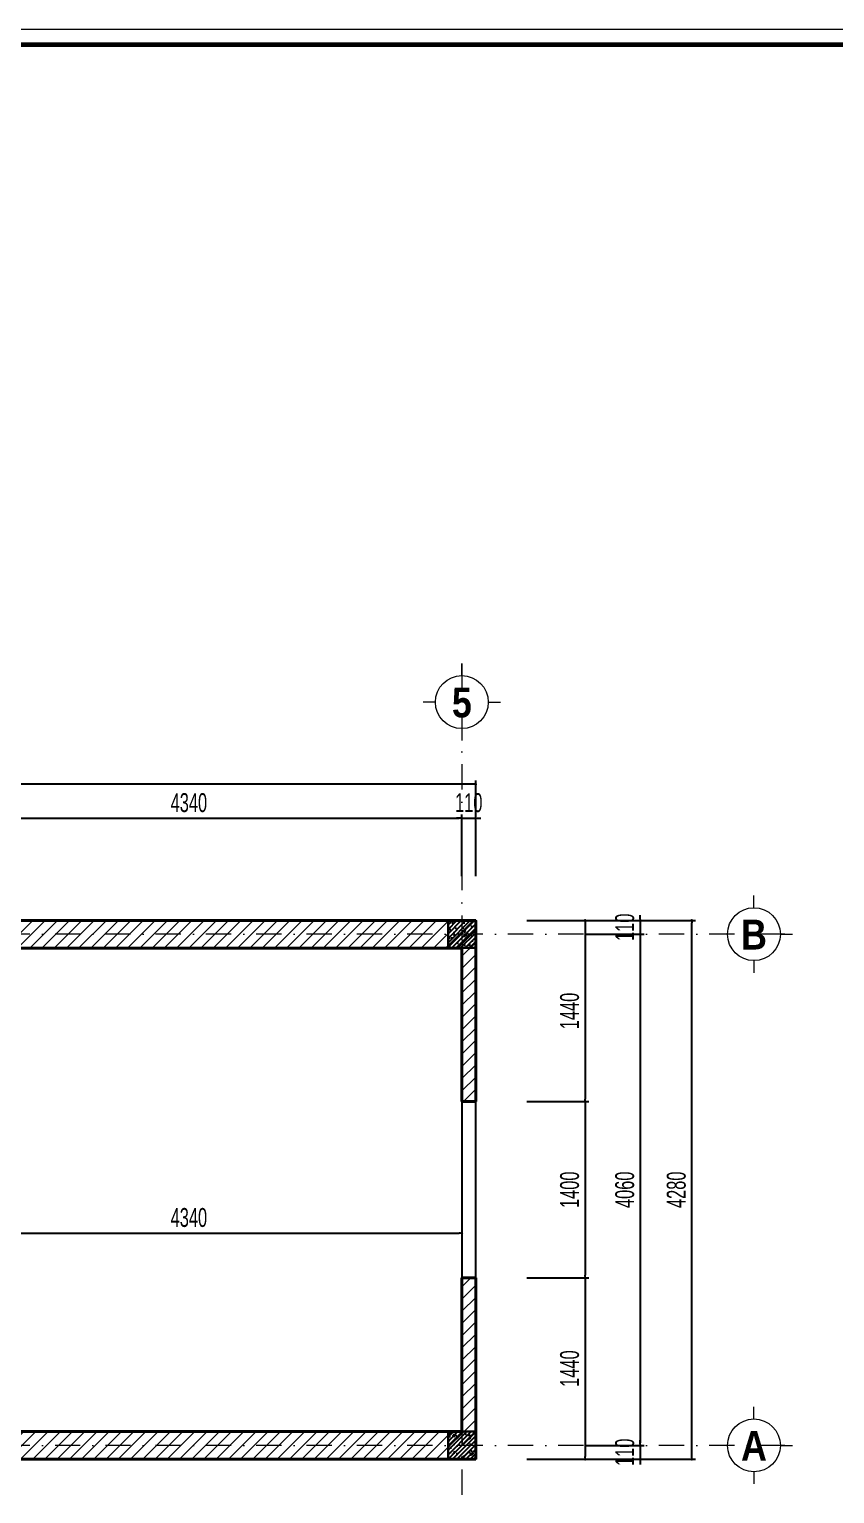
# Model space of a CAD drawing. Header units: millimetres. Extents: x 2565303 to 2664360, y -865723 to -262051.
# Drawn here: x 2645822 to 2652225, y -507460 to -495829 of the extents above; entities that cross this region are included whole.
import ezdxf
from ezdxf.enums import TextEntityAlignment as Align

# ---------------------------------------------------------------- set-up
doc = ezdxf.new("R2010")
doc.units = ezdxf.units.MM
doc.header["$LTSCALE"] = 10
doc.header["$MEASUREMENT"] = 0
doc.linetypes.add('DASHDOT', pattern=[1, 0.5, -0.25, 0, -0.25])
doc.layers.get('0').update_dxf_attribs({"linetype": 'CONTINUOUS'})
doc.layers.get('DEFPOINTS').update_dxf_attribs({"color": 10, "linetype": 'CONTINUOUS'})
for name, color, linetype in [('- Hach vl', 9, 'CONTINUOUS'), ('Khungten_LCDI', 7, 'CONTINUOUS'), ('M3', 3, 'CONTINUOUS')]:
    doc.layers.add(name, color=color, linetype=linetype)
for name, color, linetype, lineweight in [('- Nội Thất', 83, 'CONTINUOUS', 25), ('-thay1', 7, 'CONTINUOUS', 18), ('-Tường', 4, 'CONTINUOUS', 35), ('LC Dim', 8, 'CONTINUOUS', 13), ('LC Hatch', 252, 'CONTINUOUS', 5), ('LC ISO', 153, 'CONTINUOUS', 13), ('LC Net dam 1', 30, 'CONTINUOUS', 30), ('LC Net dam2', 6, 'CONTINUOUS', 40), ('LC Net manh', 250, 'CONTINUOUS', 5), ('LC Net truc', 134, 'DASHDOT', 5), ('LC Text1', 20, 'CONTINUOUS', 13)]:
    doc.layers.add(name, color=color, linetype=linetype, lineweight=lineweight)
doc.styles.add('HOATBIF', font='hoatbif.shx', dxfattribs={"width": 0.65})
doc.styles.add('Khungten', font='', dxfattribs={"width": 0.9, "height": 5000})
doc.styles.add('LC 1', font='')
doc.styles.add('Title', font='', dxfattribs={"width": 0.8})
doc.styles.get('Khungten').set_extended_font_data('.VnAvantH')
doc.styles.get('LC 1').set_extended_font_data('.VnAvantH', bold=True)
doc.styles.get('Title').set_extended_font_data('.VnBlackH')
doc.dimstyles.new('1-100 (1-60)', dxfattribs={"dimscale": 60, "dimtxt": 2.5, "dimasz": 0.35, "dimexe": 0.5, "dimexo": 0, "dimgap": 0.8, "dimtad": 1, "dimdec": 0, "dimzin": 0, "dimdsep": 46, "dimtxsty": 'HOATBIF', "dimblk1": 'DOT', "dimblk2": 'DOT', "dimsah": 1, "dimcen": -1, "dimdle": 1, "dimclrd": 256, "dimclre": 256, "dimclrt": 4, "dimadec": 3, "dimazin": 2, "dimtfac": 0.333333, "dimtdec": 0, "dimtix": 1, "dimtmove": 2, "dimatfit": 3, "dimldrblk": 'DOT', "dimfxl": 1, "dimtvp": 0.833333, "dimtolj": 1, "dimtzin": 0, "dimarcsym": 0})

# ---------------------------------------------------------------- blocks, each defined once
blk = doc.blocks.new('DOT')
at = {"layer": 'M3', "color": 0, "linetype": 'ByBlock'}
blk.add_line((-0.5, 0), (-1, 0), dxfattribs=at)
at = {"layer": 'M3', "color": 0, "linetype": 'ByBlock', "const_width": 0.5}
blk.add_lwpolyline([(-0.25, 0, 1), (0.25, 0, 1)], format="xyb", close=True, dxfattribs=at)
blk = doc.blocks.new('*D370')
at = {"layer": 'DEFPOINTS', "color": 0, "transparency": 16777216}
for p in [(2649261, -502095), (2644921, -502555), (2649261, -502555)]:
    blk.add_point(p, dxfattribs=at)
at = {"layer": 'LC Dim', "lineweight": -2, "transparency": 16777216}
for p, q in [((2644921, -502555), (2644921, -502065)), ((2644942, -502095), (2649240, -502095)), ((2649261, -502555), (2649261, -502065))]:
    blk.add_line(p, q, dxfattribs=at)
at = {"layer": 'LC Dim', "lineweight": -2, "transparency": 16777216, "xscale": 21, "yscale": 21, "zscale": 21, "rotation": 180}
blk.add_blockref('DOT', (2644921, -502095), dxfattribs=at)
at = {"layer": 'LC Dim', "lineweight": -2, "transparency": 16777216, "xscale": 21, "yscale": 21, "zscale": 21}
blk.add_blockref('DOT', (2649261, -502095), dxfattribs=at)
at = {"layer": 'LC Dim', "color": 4, "transparency": 16777216, "insert": (2647091, -501972), "char_height": 150, "attachment_point": 5, "style": 'HOATBIF'}
blk.add_mtext('\\A1;4340', dxfattribs=at)
blk = doc.blocks.new('*D371')
at = {"layer": 'DEFPOINTS', "color": 0, "transparency": 16777216}
for p in [(2649371, -502095), (2649261, -502555), (2649371, -502555)]:
    blk.add_point(p, dxfattribs=at)
at = {"layer": 'LC Dim', "lineweight": -2, "transparency": 16777216}
for p, q in [((2649240, -502095), (2649219, -502095)), ((2649261, -502555), (2649261, -502065)), ((2649261, -502095), (2649371, -502095)), ((2649371, -502555), (2649371, -502065)), ((2649392, -502095), (2649413, -502095))]:
    blk.add_line(p, q, dxfattribs=at)
at = {"layer": 'LC Dim', "lineweight": -2, "transparency": 16777216, "xscale": 21, "yscale": 21, "zscale": 21}
blk.add_blockref('DOT', (2649261, -502095), dxfattribs=at)
at = {"layer": 'LC Dim', "lineweight": -2, "transparency": 16777216, "xscale": 21, "yscale": 21, "zscale": 21, "rotation": 180}
blk.add_blockref('DOT', (2649371, -502095), dxfattribs=at)
at = {"layer": 'LC Dim', "color": 4, "transparency": 16777216, "insert": (2649316, -501972), "char_height": 150, "attachment_point": 5, "style": 'HOATBIF'}
blk.add_mtext('\\A1;110', dxfattribs=at)
blk = doc.blocks.new('*D372')
at = {"layer": 'DEFPOINTS', "color": 0, "transparency": 16777216}
for p in [(2634471, -501825), (2634471, -502555), (2649371, -502555)]:
    blk.add_point(p, dxfattribs=at)
at = {"layer": 'LC Dim', "lineweight": -2, "transparency": 16777216}
for p, q in [((2634471, -502555), (2634471, -501795)), ((2649350, -501825), (2634492, -501825)), ((2649371, -502555), (2649371, -501795))]:
    blk.add_line(p, q, dxfattribs=at)
at = {"layer": 'LC Dim', "lineweight": -2, "transparency": 16777216, "xscale": 21, "yscale": 21, "zscale": 21, "rotation": 180}
blk.add_blockref('DOT', (2634471, -501825), dxfattribs=at)
at = {"layer": 'LC Dim', "lineweight": -2, "transparency": 16777216, "xscale": 21, "yscale": 21, "zscale": 21}
blk.add_blockref('DOT', (2649371, -501825), dxfattribs=at)
at = {"layer": 'LC Dim', "color": 4, "transparency": 16777216, "insert": (2642291, -501702), "char_height": 150, "attachment_point": 5, "style": 'HOATBIF'}
blk.add_mtext('\\A1;14900', dxfattribs=at)
blk = doc.blocks.new('*D384')
at = {"layer": 'DEFPOINTS', "color": 0, "transparency": 16777216}
for p in [(2650241, -502906), (2650241, -503016), (2650679, -503016)]:
    blk.add_point(p, dxfattribs=at)
at = {"layer": 'LC Dim', "lineweight": -2, "transparency": 16777216}
for p, q in [((2650241, -502906), (2650709, -502906)), ((2650679, -502885), (2650679, -502864)), ((2650679, -502906), (2650679, -503016)), ((2650241, -503016), (2650709, -503016)), ((2650679, -503037), (2650679, -503058))]:
    blk.add_line(p, q, dxfattribs=at)
at = {"layer": 'LC Dim', "lineweight": -2, "transparency": 16777216, "xscale": 21, "yscale": 21, "zscale": 21}
for p, rotation in [((2650679, -502906), 270), ((2650679, -503016), 90)]:
    blk.add_blockref('DOT', p, dxfattribs=dict(at, rotation=rotation))
at = {"layer": 'LC Dim', "color": 4, "transparency": 16777216, "insert": (2650556, -502961), "char_height": 150, "attachment_point": 5, "rotation": 90, "style": 'HOATBIF'}
blk.add_mtext('\\A1;110', dxfattribs=at)
blk = doc.blocks.new('*D385')
at = {"layer": 'DEFPOINTS', "color": 0, "transparency": 16777216}
for p in [(2650241, -503016), (2650241, -507076), (2650679, -507076)]:
    blk.add_point(p, dxfattribs=at)
at = {"layer": 'LC Dim', "lineweight": -2, "transparency": 16777216}
for p, q in [((2650241, -503016), (2650709, -503016)), ((2650679, -503037), (2650679, -507055)), ((2650241, -507076), (2650709, -507076))]:
    blk.add_line(p, q, dxfattribs=at)
at = {"layer": 'LC Dim', "lineweight": -2, "transparency": 16777216, "xscale": 21, "yscale": 21, "zscale": 21}
for p, rotation in [((2650679, -503016), 90), ((2650679, -507076), 270)]:
    blk.add_blockref('DOT', p, dxfattribs=dict(at, rotation=rotation))
at = {"layer": 'LC Dim', "color": 4, "transparency": 16777216, "insert": (2650556, -505046), "char_height": 150, "attachment_point": 5, "rotation": 90, "style": 'HOATBIF'}
blk.add_mtext('\\A1;4060', dxfattribs=at)
blk = doc.blocks.new('*D386')
at = {"layer": 'DEFPOINTS', "color": 0, "transparency": 16777216}
for p in [(2650241, -507076), (2650241, -507186), (2650679, -507186)]:
    blk.add_point(p, dxfattribs=at)
at = {"layer": 'LC Dim', "lineweight": -2, "transparency": 16777216}
for p, q in [((2650241, -507076), (2650709, -507076)), ((2650679, -507055), (2650679, -507034)), ((2650679, -507076), (2650679, -507186)), ((2650241, -507186), (2650709, -507186)), ((2650679, -507207), (2650679, -507228))]:
    blk.add_line(p, q, dxfattribs=at)
at = {"layer": 'LC Dim', "lineweight": -2, "transparency": 16777216, "xscale": 21, "yscale": 21, "zscale": 21}
for p, rotation in [((2650679, -507076), 270), ((2650679, -507186), 90)]:
    blk.add_blockref('DOT', p, dxfattribs=dict(at, rotation=rotation))
at = {"layer": 'LC Dim', "color": 4, "transparency": 16777216, "insert": (2650556, -507131), "char_height": 150, "attachment_point": 5, "rotation": 90, "style": 'HOATBIF'}
blk.add_mtext('\\A1;110', dxfattribs=at)
blk = doc.blocks.new('*D387')
at = {"layer": 'DEFPOINTS', "color": 0, "transparency": 16777216}
for p in [(2650241, -502906), (2651089, -502906), (2650241, -507186)]:
    blk.add_point(p, dxfattribs=at)
at = {"layer": 'LC Dim', "lineweight": -2, "transparency": 16777216}
for p, q in [((2650241, -502906), (2651119, -502906)), ((2651089, -507165), (2651089, -502927)), ((2650241, -507186), (2651119, -507186))]:
    blk.add_line(p, q, dxfattribs=at)
at = {"layer": 'LC Dim', "lineweight": -2, "transparency": 16777216, "xscale": 21, "yscale": 21, "zscale": 21}
for p, rotation in [((2651089, -502906), 90), ((2651089, -507186), 270)]:
    blk.add_blockref('DOT', p, dxfattribs=dict(at, rotation=rotation))
at = {"layer": 'LC Dim', "color": 4, "transparency": 16777216, "insert": (2650966, -505046), "char_height": 150, "attachment_point": 5, "rotation": 90, "style": 'HOATBIF'}
blk.add_mtext('\\A1;4280', dxfattribs=at)
blk = doc.blocks.new('lcdi fix')
at = {"layer": 'DEFPOINTS', "lineweight": 0}
blk.add_lwpolyline([(-1200, -14850), (-1200, 14850), (40800, 14850), (40800, -14850)], close=True, dxfattribs=at)
at = {"layer": 'Khungten_LCDI', "color": 5, "lineweight": 60}
blk.add_lwpolyline([(0, -14650), (0, 14650), (40600, 14650), (40600, -14650)], close=True, dxfattribs=at)
at = {"color": 7, "style": 'Khungten', "width": 0.8}
for tag, p in [('REVISION', (39499, -10746)), ('NGAYHT', (39546, -11609))]:
    blk.add_attdef(tag, text='', height=200, dxfattribs=at).set_placement(p, align=Align.CENTER)
at = {"layer": 'LC Text1', "style": 'Title', "width": 1.485915}
for tag, p, p2 in [('TENBANVE1', (36913, -8886), (40339, -8886)), ('TENBANVE2', (36913, -9562), (40339, -9562))]:
    blk.add_attdef(tag, text='', height=250, dxfattribs=at).set_placement(p, p2, align=Align.FIT)
at = {"layer": 'LC Text1', "style": 'Title', "width": 0.7}
blk.add_attdef('SOBANVE', text='', height=250, dxfattribs=at).set_placement((39562, -13896), align=Align.CENTER)
blk = doc.blocks.new('gfs')
at = {"layer": '- Hach vl', "ltscale": 0.2}
h = blk.add_hatch(dxfattribs=at)
h.set_pattern_fill('ANSI31', color=256, scale=200, style=0)
h.set_pattern_definition([(45, (3894016.553, -231657.651), (-17.67766953, 17.67766953), [])])
h.paths.add_polyline_path([(2119996, -313176), (2119887, -313176), (2119887, -313286), (2119996, -313286)])
h.paths.add_polyline_path([(2119887, -313176), (2119777, -313176), (2119777, -313286), (2119887, -313286)])
h.paths.add_polyline_path([(2119887, -313066), (2119777, -313066), (2119777, -313176), (2119887, -313176)])
h.paths.add_polyline_path([(2119996, -313066), (2119887, -313066), (2119887, -313176), (2119996, -313176)])
h = blk.add_hatch(dxfattribs=at)
h.set_pattern_fill('AR-CONC', color=256, scale=20, style=0)
h.set_pattern_definition([(50, (3894016.55, -231657.65), (143.4520365, -12.550427), [15, -165]), (355, (3894016.55, -231657.65), (-27.750267, 150.438427), [12, -132]), (100.4514, (3894028.51, -231658.7), (115.701876, 137.887908), [12.748038, -140.228422]), (46.1842, (3894016.55, -231617.65), (213.44821, -33.103803), [22.5, -247.5]), (96.6356, (3894034.34, -231620.4), (186.93254, 194.823574), [19.122058, -210.3426]), (351.1842, (3894016.55, -231617.65), (186.93239, 194.82372), [18, -198]), (21, (3894036.55, -231627.65), (119.3814104, -80.523778), [15, -165]), (326, (3894036.55, -231627.65), (48.663066, 145.030009), [12, -132]), (71.4514, (3894046.5, -231634.36), (168.044526, 64.506099), [12.748038, -140.228422]), (37.5, (3894016.553, -231657.65), (2.431971, 66.5787708), [0, -130.4, 0, -134, 0, -132.5]), (7.5, (3894016.55, -231657.65), (52.6139075, 78.8823424), [0, -76.4, 0, -127.4, 0, -50.5]), (327.5, (3893971.953, -231657.65), (106.7644872, -4.5109743), [0, -50, 0, -156, 0, -207]), (317.5, (3893951.95, -231657.65), (116.637234, 20.0209965), [0, -65, 0, -103.6, 0, -147])])
h.paths.add_polyline_path([(2119996, -313176), (2119887, -313176), (2119887, -313286), (2119996, -313286)])
h.paths.add_polyline_path([(2119887, -313176), (2119777, -313176), (2119777, -313286), (2119887, -313286)])
h.paths.add_polyline_path([(2119887, -313066), (2119777, -313066), (2119777, -313176), (2119887, -313176)])
h.paths.add_polyline_path([(2119996, -313066), (2119887, -313066), (2119887, -313176), (2119996, -313176)])
at = {"layer": 'LC Net dam 1'}
blk.add_lwpolyline([(2119777, -313066), (2119997, -313066), (2119997, -313286), (2119777, -313286)], close=True, dxfattribs=at)
blk = doc.blocks.new('he cot')
at = {"layer": '-Tường'}
for p in [(565736, -92941), (565736, -97001)]:
    blk.add_blockref('gfs', p, dxfattribs=at)
blk = doc.blocks.new('*D426')
at = {"layer": 'DEFPOINTS', "color": 0, "transparency": 16777216}
for p in [(2649778, -502906), (2649778, -504346), (2650241, -504346)]:
    blk.add_point(p, dxfattribs=at)
at = {"layer": 'LC Dim', "lineweight": -2, "transparency": 16777216}
for p, q in [((2649778, -502906), (2650271, -502906)), ((2650241, -502927), (2650241, -504325)), ((2649778, -504346), (2650271, -504346))]:
    blk.add_line(p, q, dxfattribs=at)
at = {"layer": 'LC Dim', "lineweight": -2, "transparency": 16777216, "xscale": 21, "yscale": 21, "zscale": 21}
for p, rotation in [((2650241, -502906), 90), ((2650241, -504346), 270)]:
    blk.add_blockref('DOT', p, dxfattribs=dict(at, rotation=rotation))
at = {"layer": 'LC Dim', "color": 4, "transparency": 16777216, "insert": (2650118, -503626), "char_height": 150, "attachment_point": 5, "rotation": 90, "style": 'HOATBIF'}
blk.add_mtext('\\A1;1440', dxfattribs=at)
blk = doc.blocks.new('*D427')
at = {"layer": 'DEFPOINTS', "color": 0, "transparency": 16777216}
for p in [(2649778, -504346), (2649778, -505746), (2650241, -505746)]:
    blk.add_point(p, dxfattribs=at)
at = {"layer": 'LC Dim', "lineweight": -2, "transparency": 16777216}
for p, q in [((2649778, -504346), (2650271, -504346)), ((2650241, -504367), (2650241, -505725)), ((2649778, -505746), (2650271, -505746))]:
    blk.add_line(p, q, dxfattribs=at)
at = {"layer": 'LC Dim', "lineweight": -2, "transparency": 16777216, "xscale": 21, "yscale": 21, "zscale": 21}
for p, rotation in [((2650241, -504346), 90), ((2650241, -505746), 270)]:
    blk.add_blockref('DOT', p, dxfattribs=dict(at, rotation=rotation))
at = {"layer": 'LC Dim', "color": 4, "transparency": 16777216, "insert": (2650118, -505046), "char_height": 150, "attachment_point": 5, "rotation": 90, "style": 'HOATBIF'}
blk.add_mtext('\\A1;1400', dxfattribs=at)
blk = doc.blocks.new('*D428')
at = {"layer": 'DEFPOINTS', "color": 0, "transparency": 16777216}
for p in [(2649778, -505746), (2649778, -507186), (2650241, -507186)]:
    blk.add_point(p, dxfattribs=at)
at = {"layer": 'LC Dim', "lineweight": -2, "transparency": 16777216}
for p, q in [((2649778, -505746), (2650271, -505746)), ((2650241, -505767), (2650241, -507165)), ((2649778, -507186), (2650271, -507186))]:
    blk.add_line(p, q, dxfattribs=at)
at = {"layer": 'LC Dim', "lineweight": -2, "transparency": 16777216, "xscale": 21, "yscale": 21, "zscale": 21}
for p, rotation in [((2650241, -505746), 90), ((2650241, -507186), 270)]:
    blk.add_blockref('DOT', p, dxfattribs=dict(at, rotation=rotation))
at = {"layer": 'LC Dim', "color": 4, "transparency": 16777216, "insert": (2650118, -506466), "char_height": 150, "attachment_point": 5, "rotation": 90, "style": 'HOATBIF'}
blk.add_mtext('\\A1;1440', dxfattribs=at)
blk = doc.blocks.new('TTRUC')
at = {"layer": 'LC ISO'}
for p, q in [((0, 6.95), (0, 10.13)), ((-6.95, 0), (-10.13, 0)), ((6.95, 0), (10.13, 0)), ((0, -6.95), (0, -10.13))]:
    blk.add_line(p, q, dxfattribs=at)
at = {"layer": 'LC Net manh'}
blk.add_circle((0, 0), 6.95, dxfattribs=at)
blk = doc.blocks.new('*D572')
at = {"layer": 'DEFPOINTS', "color": 0, "transparency": 16777216}
for p in [(2644921, -505128), (2649261, -505128), (2649261, -505390)]:
    blk.add_point(p, dxfattribs=at)
at = {"layer": 'LC Dim', "lineweight": -2, "transparency": 16777216}
for p, q in [((2644921, -505128), (2644921, -505420)), ((2649261, -505128), (2649261, -505420)), ((2644942, -505390), (2649240, -505390))]:
    blk.add_line(p, q, dxfattribs=at)
at = {"layer": 'LC Dim', "lineweight": -2, "transparency": 16777216, "xscale": 21, "yscale": 21, "zscale": 21, "rotation": 180}
blk.add_blockref('DOT', (2644921, -505390), dxfattribs=at)
at = {"layer": 'LC Dim', "lineweight": -2, "transparency": 16777216, "xscale": 21, "yscale": 21, "zscale": 21}
blk.add_blockref('DOT', (2649261, -505390), dxfattribs=at)
at = {"layer": 'LC Dim', "color": 4, "transparency": 16777216, "insert": (2647091, -505267), "char_height": 150, "attachment_point": 5, "style": 'HOATBIF'}
blk.add_mtext('\\A1;4340', dxfattribs=at)

msp = doc.modelspace()

# ---------------------------------------------------------------- hatches: boundary and pattern name
at = {"layer": 'LC Hatch', "ltscale": 0.3}
h = msp.add_hatch(dxfattribs=at)
h.set_pattern_fill('ANSI31', color=256, scale=550, style=0)
h.set_pattern_definition([(45, (678.3, -71811.03), (-48.6135912, 48.6135912), [])])
h.paths.add_polyline_path([(2635481, -504026), (2635371, -504026), (2635371, -504226), (2634361, -504226), (2634361, -504446), (2635371, -504446), (2635371, -504736), (2635481, -504736)])
h.paths.add_polyline_path([(2642401, -503276), (2642101, -503276), (2642101, -503126), (2642046, -503126), (2642046, -503331), (2642401, -503331)], flags=17)
h.paths.add_polyline_path([(2649371, -502906), (2634471, -502906), (2634471, -503126), (2635371, -503126), (2635371, -503326), (2635481, -503326), (2635481, -503126), (2640791, -503126), (2640791, -506036), (2640901, -506036), (2640901, -505886), (2641541, -505886), (2641541, -505776), (2640901, -505776), (2640901, -503126), (2642401, -503126), (2642401, -505776), (2642291, -505776), (2642291, -505886), (2642511, -505886), (2642511, -503126), (2644811, -503126), (2644811, -506036), (2644921, -506036), (2644921, -503126), (2649261, -503126), (2649261, -504346), (2649371, -504346)])
h.paths.add_polyline_path([(2649371, -505746), (2649261, -505746), (2649261, -506966), (2635481, -506966), (2635481, -506676), (2635371, -506676), (2635371, -506966), (2634361, -506966), (2634361, -507186), (2649371, -507186)])

# ---------------------------------------------------------------- linework, layer by layer
at = {"layer": '- Nội Thất'}
msp.add_lwpolyline([(2649371, -504346), (2649261, -504346), (2649261, -505746), (2649371, -505746)], close=True, dxfattribs=at)
at = {"layer": 'LC Net dam2'}
for p, q in [((2649371, -502906), (2634471, -502906)), ((2649371, -504346), (2649371, -502906)), ((2649261, -503126), (2644921, -503126)), ((2649261, -504346), (2649261, -503126)), ((2649261, -504346), (2649371, -504346)), ((2649261, -505746), (2649371, -505746)), ((2649261, -506966), (2649261, -505746)), ((2649371, -507186), (2649371, -505746)), ((2649371, -507186), (2649371, -506856)), ((2635481, -506966), (2649261, -506966)), ((2634361, -507186), (2649371, -507186))]:
    msp.add_line(p, q, dxfattribs=at)
at = {"layer": 'LC Net truc', "ltscale": 40}
for p, q in [((2649261, -500866.3), (2649261, -509192.1)), ((2651828.1, -503016), (2632250, -503016)), ((2651828.1, -507076), (2632250, -507076))]:
    msp.add_line(p, q, dxfattribs=at)

# ---------------------------------------------------------------- block references
at = {"layer": '-thay1', "xscale": 0.6000000155618181, "yscale": 0.6000000155618181, "zscale": 0.6000000155618181}
msp.add_blockref('lcdi fix', (2631033.6, -504739), dxfattribs=at)
at = {"layer": '-Tường'}
msp.add_blockref('he cot', (-36361.7, -96898.6), dxfattribs=at)
at = {"layer": 'LC ISO', "xscale": 30.23532588053422, "yscale": 30.23532588053422, "zscale": 30.23532588053422}
for p in [(2649261, -501172.6), (2651583.2, -503016), (2651583.2, -507076)]:
    msp.add_blockref('TTRUC', p, dxfattribs=at)

# ---------------------------------------------------------------- texts
at = {"layer": 'LC Text1', "ltscale": 0.2, "style": 'LC 1', "width": 0.9}
for s, p in [('5', (2649261, -501365.2)), ('b', (2651583.2, -503208.6)), ('a', (2651583.2, -507268.6))]:
    msp.add_text(s, height=236.7, dxfattribs=at).set_placement(p, align=Align.BOTTOM_CENTER)

# ---------------------------------------------------------------- dimensions: what is measured, and where the dimension line sits
at = {"layer": 'LC Dim'}
dim = msp.add_linear_dim(base=(2634471, -501825.4), p1=(2649371, -502554.9), p2=(2634471, -502554.9), dimstyle='1-100 (1-60)', dxfattribs=at)
dim.commit()
dim.dimension.update_dxf_attribs({"geometry": '*D372', "text_midpoint": (2642291, -501702.4), "dimtype": 160})
for base, p1, p2, picture, middle in [((2649261, -502095), (2644921, -502554.9), (2649261, -502554.9), '*D370', (2647091, -501972)), ((2649371, -502095), (2649261, -502554.9), (2649371, -502554.9), '*D371', (2649316, -501972)), ((2649261, -505389.7), (2644921, -505128.5), (2649261, -505128.5), '*D572', (2647091, -505266.7))]:
    dim = msp.add_linear_dim(base=base, p1=p1, p2=p2, dimstyle='1-100 (1-60)', dxfattribs=at)
    dim.commit()
    dim.dimension.update_dxf_attribs({"geometry": picture, "text_midpoint": middle})
for base, p1, p2, picture, middle in [((2650679.3, -503016), (2650241.5, -502906), (2650241.5, -503016), '*D384', (2650556.3, -502961)), ((2650241.5, -504346), (2649777.9, -502906), (2649777.9, -504346), '*D426', (2650118.5, -503626)), ((2651089.3, -502906), (2650241.5, -507186), (2650241.5, -502906), '*D387', (2650966.3, -505046)), ((2650679.3, -507076), (2650241.5, -503016), (2650241.5, -507076), '*D385', (2650556.3, -505046)), ((2650241.5, -505746), (2649777.9, -504346), (2649777.9, -505746), '*D427', (2650118.5, -505046)), ((2650241.5, -507186), (2649777.9, -505746), (2649777.9, -507186), '*D428', (2650118.5, -506466)), ((2650679.3, -507186), (2650241.5, -507076), (2650241.5, -507186), '*D386', (2650556.3, -507131))]:
    dim = msp.add_linear_dim(base=base, p1=p1, p2=p2, angle=90, dimstyle='1-100 (1-60)', dxfattribs=at)
    dim.commit()
    dim.dimension.update_dxf_attribs({"geometry": picture, "text_midpoint": middle})

doc.saveas('drawing.dxf')
